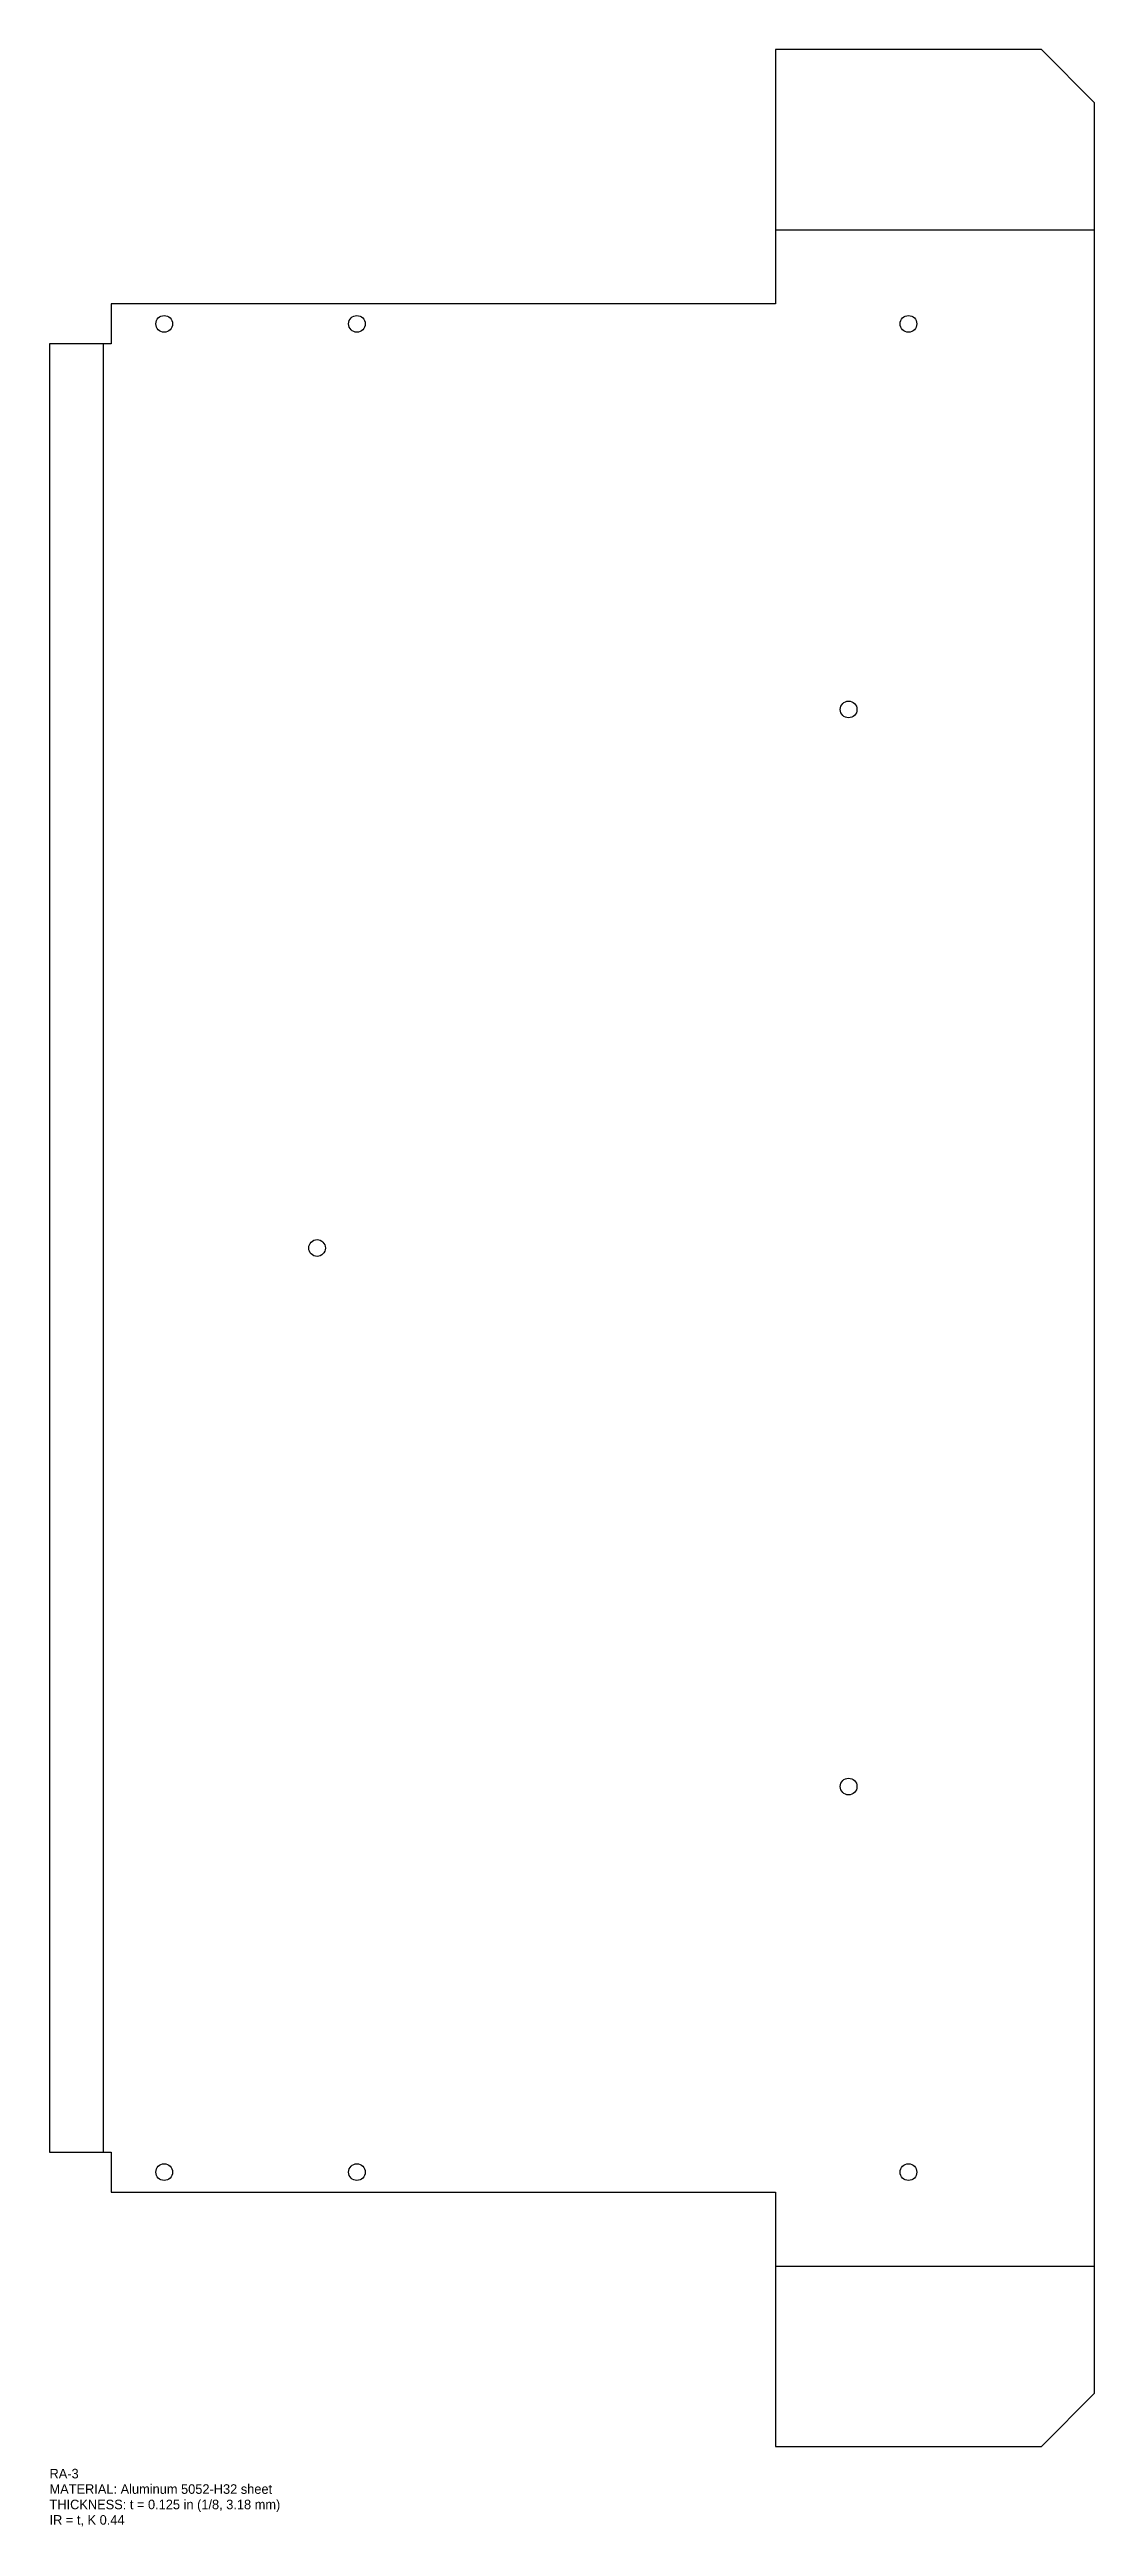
# Model space of a CAD drawing. Header units: inches. Extents: x 0 to 19.7, y -1.5 to 45.1.
import ezdxf

# ---------------------------------------------------------------- set-up
doc = ezdxf.new("R2010")
doc.units = ezdxf.units.IN
doc.header["$MEASUREMENT"] = 0
for name, color, linetype in [('BEND', 1, 'Continuous'), ('CUT', 7, 'Continuous'), ('NOTES', 5, 'Continuous')]:
    doc.layers.add(name, color=color, linetype=linetype)

msp = doc.modelspace()

# ---------------------------------------------------------------- linework, layer by layer
at = {"layer": 'BEND'}
for p, q in [((13.658, 41.674), (19.658, 41.674)), ((1.016, 5.533), (1.016, 39.533)), ((13.658, 3.391), (19.658, 3.391))]:
    msp.add_line(p, q, dxfattribs=at)
at = {"layer": 'CUT'}
msp.add_lwpolyline([(0, 5.533), (1.158, 5.533), (1.158, 4.783), (13.658, 4.783), (13.658, 0), (18.658, 0), (19.658, 1), (19.658, 44.065), (18.658, 45.065), (13.658, 45.065), (13.658, 40.283), (1.158, 40.283), (1.158, 39.533), (0, 39.533)], close=True, dxfattribs=at)
for centre in [(2.158, 39.908), (5.783, 39.908), (16.158, 39.908), (15.033, 32.658), (5.033, 22.533), (15.033, 12.408), (2.158, 5.158), (5.783, 5.158), (16.158, 5.158)]:
    msp.add_circle(centre, 0.157, dxfattribs=at)

# ---------------------------------------------------------------- texts
at = {"layer": 'NOTES'}
for s, p in [('RA-3', (0, -0.6)), ('MATERIAL: Aluminum 5052-H32 sheet', (0, -0.89)), ('THICKNESS: t = 0.125 in (1/8, 3.18 mm)', (0, -1.18)), ('IR = t, K 0.44', (0, -1.47))]:
    msp.add_text(s, height=0.18, dxfattribs=at).set_placement(p)

doc.saveas('drawing.dxf')
